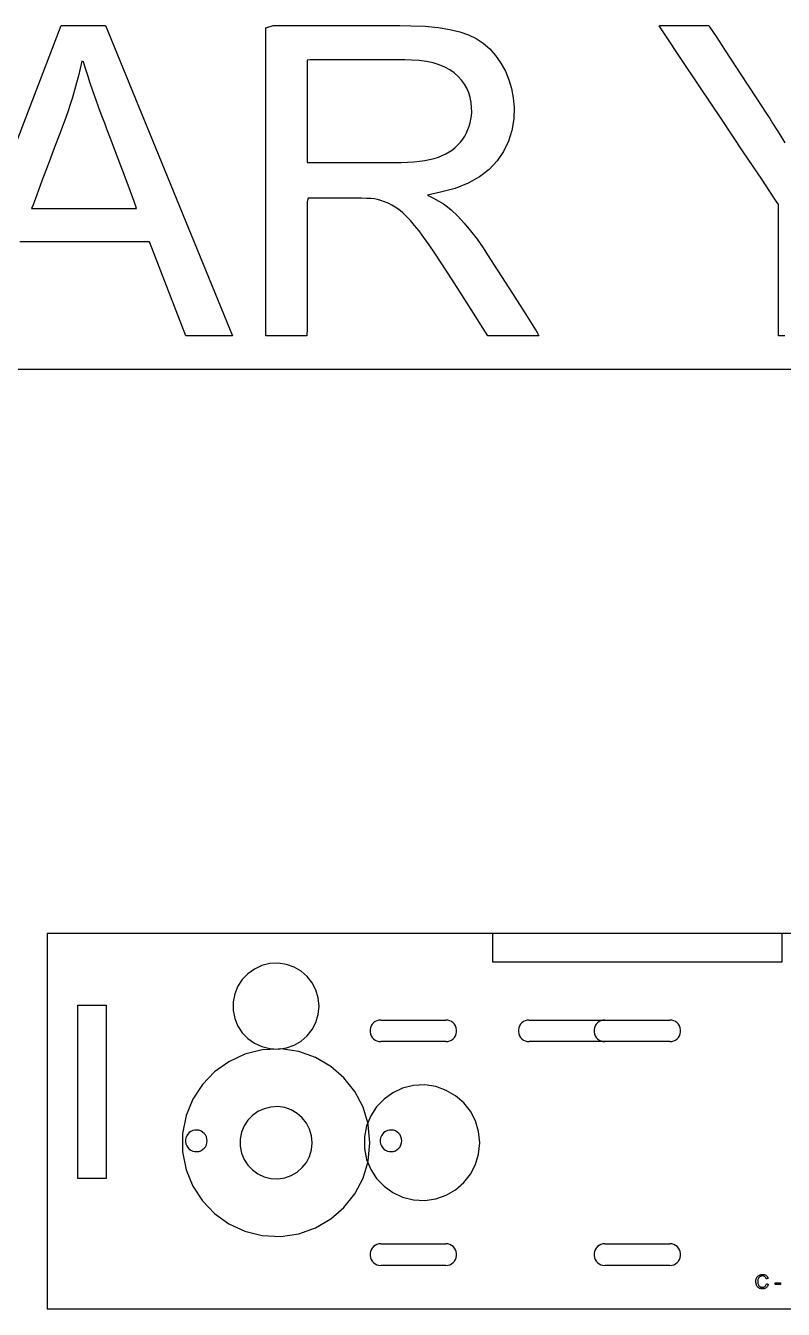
# Model space of a CAD drawing. Header units: metres. Extents: x -88 to 795, y -1311 to -705.
# Drawn here: x 12.3 to 117.1, y -883.8 to -706 of the extents above; entities that cross this region are included whole.
import ezdxf

# ---------------------------------------------------------------- set-up
doc = ezdxf.new("R2010")
doc.units = ezdxf.units.M

msp = doc.modelspace()

# ---------------------------------------------------------------- linework, layer by layer
at = {"layer": 'COMPONENT27'}
for p, q in [((113.34, -879.83), (113.35, -879.7)), ((113.34, -879.96), (113.34, -879.83)), ((113.35, -880.08), (113.34, -879.96)), ((113.35, -879.7), (113.38, -879.59)), ((113.36, -880.19), (113.35, -880.08)), ((113.38, -879.59), (113.42, -879.48)), ((113.42, -879.48), (113.46, -879.37)), ((113.46, -879.37), (113.52, -879.28)), ((113.52, -879.28), (113.59, -879.2)), ((113.59, -879.2), (113.66, -879.13)), ((113.61, -879.81), (113.6, -879.9)), ((113.6, -879.9), (113.6, -880)), ((113.6, -880), (113.61, -880.1)), ((113.62, -879.73), (113.61, -879.81)), ((113.61, -880.1), (113.63, -880.2)), ((113.63, -879.65), (113.62, -879.73)), ((113.66, -879.57), (113.63, -879.65)), ((113.66, -879.13), (113.75, -879.07)), ((113.69, -879.49), (113.66, -879.57)), ((113.72, -879.42), (113.69, -879.49)), ((113.77, -879.36), (113.72, -879.42)), ((113.75, -879.07), (113.84, -879.02)), ((113.82, -879.3), (113.77, -879.36)), ((113.89, -879.25), (113.82, -879.3)), ((113.84, -879.02), (113.94, -878.98)), ((113.96, -879.21), (113.89, -879.25)), ((113.94, -878.98), (114.05, -878.95)), ((114.04, -879.18), (113.96, -879.21)), ((114.12, -879.16), (114.04, -879.18)), ((114.05, -878.95), (114.15, -878.94)), ((114.22, -879.15), (114.12, -879.16)), ((114.15, -878.94), (114.27, -878.93)), ((114.3, -879.15), (114.22, -879.15)), ((114.27, -878.93), (114.39, -878.94)), ((114.38, -879.16), (114.3, -879.15)), ((114.45, -879.18), (114.38, -879.16)), ((114.39, -878.94), (114.5, -878.96)), ((114.52, -879.21), (114.45, -879.18)), ((114.5, -878.96), (114.61, -879)), ((114.58, -879.25), (114.52, -879.21)), ((114.63, -879.3), (114.58, -879.25)), ((114.61, -879), (114.71, -879.05)), ((114.68, -879.36), (114.63, -879.3)), ((114.72, -879.43), (114.68, -879.36)), ((114.71, -879.05), (114.79, -879.12)), ((114.76, -879.52), (114.72, -879.43)), ((114.78, -879.56), (114.76, -879.52)), ((114.84, -879.54), (114.78, -879.56)), ((114.79, -879.12), (114.87, -879.2)), ((114.92, -879.52), (114.84, -879.54)), ((114.87, -879.2), (114.93, -879.28)), ((114.99, -879.51), (114.92, -879.52)), ((114.93, -879.28), (114.98, -879.39)), ((114.98, -879.39), (115.02, -879.5)), ((115.02, -879.5), (114.99, -879.51)), ((116.01, -880.33), (116.01, -880.09)), ((116.01, -880.09), (116.74, -880.09)), ((116.74, -880.09), (116.74, -880.33)), ((113.39, -880.3), (113.36, -880.19)), ((113.43, -880.41), (113.39, -880.3)), ((113.48, -880.52), (113.43, -880.41)), ((113.53, -880.61), (113.48, -880.52)), ((113.6, -880.69), (113.53, -880.61)), ((113.67, -880.76), (113.6, -880.69)), ((113.63, -880.2), (113.65, -880.29)), ((113.65, -880.29), (113.68, -880.37)), ((113.76, -880.82), (113.67, -880.76)), ((113.68, -880.37), (113.72, -880.44)), ((113.72, -880.44), (113.76, -880.51)), ((113.76, -880.51), (113.82, -880.57)), ((113.85, -880.87), (113.76, -880.82)), ((113.82, -880.57), (113.88, -880.62)), ((113.96, -880.91), (113.85, -880.87)), ((113.88, -880.62), (113.94, -880.65)), ((113.94, -880.65), (114.01, -880.68)), ((114.07, -880.93), (113.96, -880.91)), ((114.01, -880.68), (114.09, -880.71)), ((114.2, -880.94), (114.07, -880.93)), ((114.09, -880.71), (114.16, -880.72)), ((114.16, -880.72), (114.24, -880.72)), ((114.34, -880.94), (114.2, -880.94)), ((114.24, -880.72), (114.33, -880.71)), ((114.33, -880.71), (114.42, -880.7)), ((114.46, -880.92), (114.34, -880.94)), ((114.42, -880.7), (114.49, -880.66)), ((114.57, -880.89), (114.46, -880.92)), ((114.49, -880.66), (114.57, -880.62)), ((114.57, -880.62), (114.63, -880.57)), ((114.68, -880.84), (114.57, -880.89)), ((114.63, -880.57), (114.69, -880.5)), ((114.77, -880.77), (114.68, -880.84)), ((114.69, -880.5), (114.73, -880.42)), ((114.73, -880.42), (114.77, -880.33)), ((114.77, -880.33), (114.8, -880.23)), ((114.86, -880.69), (114.77, -880.77)), ((114.8, -880.23), (114.83, -880.24)), ((114.83, -880.24), (114.91, -880.25)), ((114.93, -880.59), (114.86, -880.69)), ((114.91, -880.25), (114.99, -880.27)), ((114.99, -880.48), (114.93, -880.59)), ((114.99, -880.27), (115.05, -880.29)), ((115.04, -880.35), (114.99, -880.48)), ((115.05, -880.29), (115.04, -880.35)), ((116.74, -880.33), (116.01, -880.33))]:
    msp.add_line(p, q, dxfattribs=at)
at = {"layer": 'COMPONENT9'}
for p, q in [((0.7, -748.92), (17.2, -705.96)), ((17.2, -705.96), (23.32, -705.96)), ((23.32, -705.96), (40.9, -748.92)), ((45.53, -706.27), (46.55, -705.96)), ((45.53, -712.2), (45.53, -706.27)), ((46.55, -705.96), (50.39, -705.96)), ((50.39, -705.96), (55.63, -705.96)), ((55.63, -705.96), (60.7, -705.96)), ((60.7, -705.96), (64.04, -705.96)), ((64.04, -705.96), (65.59, -705.97)), ((65.59, -705.97), (67.58, -706.05)), ((67.58, -706.05), (69.37, -706.22)), ((69.37, -706.22), (70.96, -706.47)), ((70.96, -706.47), (72.35, -706.8)), ((72.35, -706.8), (73.55, -707.21)), ((73.55, -707.21), (74.62, -707.74)), ((99.94, -706), (100.11, -705.96)), ((100.87, -707.39), (99.94, -706)), ((100.11, -705.96), (100.8, -705.96)), ((100.8, -705.96), (101.85, -705.96)), ((102.88, -710.39), (100.87, -707.39)), ((101.85, -705.96), (103.08, -705.96)), ((103.08, -705.96), (104.35, -705.96)), ((104.35, -705.96), (105.5, -705.96)), ((105.5, -705.96), (106.37, -705.96)), ((106.37, -705.96), (106.81, -705.96)), ((106.81, -705.96), (107.02, -706.26)), ((107.02, -706.26), (107.82, -707.48)), ((107.82, -707.48), (109.07, -709.38)), ((74.62, -707.74), (75.61, -708.4)), ((75.61, -708.4), (76.51, -709.19)), ((76.51, -709.19), (77.32, -710.1)), ((109.07, -709.38), (110.56, -711.67)), ((20.05, -710.88), (19.83, -711.88)), ((20.28, -710.99), (20.05, -710.88)), ((20.56, -711.91), (20.28, -710.99)), ((51.66, -710.71), (51.22, -710.72)), ((51.22, -710.72), (51.22, -711.45)), ((53.05, -710.71), (51.66, -710.71)), ((55.12, -710.71), (53.05, -710.71)), ((57.54, -710.71), (55.12, -710.71)), ((60.03, -710.71), (57.54, -710.71)), ((62.26, -710.71), (60.03, -710.71)), ((63.95, -710.71), (62.26, -710.71)), ((64.77, -710.71), (63.95, -710.71)), ((65.67, -710.72), (64.77, -710.71)), ((66.75, -710.8), (65.67, -710.72)), ((67.75, -710.93), (66.75, -710.8)), ((68.67, -711.13), (67.75, -710.93)), ((69.52, -711.38), (68.67, -711.13)), ((77.32, -710.1), (78.05, -711.15)), ((78.05, -711.15), (78.67, -712.28)), ((105.58, -714.44), (102.88, -710.39)), ((19.59, -712.89), (19.33, -713.89)), ((19.83, -711.88), (19.59, -712.89)), ((20.87, -712.88), (20.56, -711.91)), ((21.21, -713.91), (20.87, -712.88)), ((45.53, -722.96), (45.53, -712.2)), ((51.22, -711.45), (51.22, -713.12)), ((70.29, -711.69), (69.52, -711.38)), ((70.98, -712.06), (70.29, -711.69)), ((71.59, -712.49), (70.98, -712.06)), ((72.13, -712.98), (71.59, -712.49)), ((72.6, -713.5), (72.13, -712.98)), ((78.67, -712.28), (79.16, -713.46)), ((110.56, -711.67), (112.12, -714.06)), ((19.33, -713.89), (19.05, -714.89)), ((21.58, -714.99), (21.21, -713.91)), ((51.22, -713.12), (51.22, -715.4)), ((73, -714.05), (72.6, -713.5)), ((73.33, -714.64), (73, -714.05)), ((73.6, -715.26), (73.33, -714.64)), ((79.16, -713.46), (79.53, -714.68)), ((79.53, -714.68), (79.76, -715.95)), ((108.61, -718.97), (105.58, -714.44)), ((112.12, -714.06), (113.55, -716.24)), ((18.76, -715.89), (18.44, -716.89)), ((19.05, -714.89), (18.76, -715.89)), ((21.98, -716.14), (21.58, -714.99)), ((22.42, -717.34), (21.98, -716.14)), ((51.22, -715.4), (51.22, -717.98)), ((73.8, -715.91), (73.6, -715.26)), ((73.94, -716.59), (73.8, -715.91)), ((79.76, -715.95), (79.87, -717.26)), ((113.55, -716.24), (114.66, -717.93)), ((18.1, -717.88), (17.81, -718.7)), ((18.44, -716.89), (18.1, -717.88)), ((22.88, -718.6), (22.42, -717.34)), ((51.22, -717.98), (51.22, -720.54)), ((74, -717.31), (73.94, -716.59)), ((73.97, -718.44), (74.01, -717.94)), ((74.01, -717.94), (74, -717.31)), ((79.87, -717.26), (79.82, -718.85)), ((114.66, -717.93), (115.25, -718.84)), ((17.54, -719.41), (16.98, -720.91)), ((17.81, -718.7), (17.54, -719.41)), ((23.21, -719.46), (22.88, -718.6)), ((23.52, -720.3), (23.21, -719.46)), ((73.49, -720.36), (73.66, -719.89)), ((73.66, -719.89), (73.8, -719.42)), ((73.8, -719.42), (73.9, -718.93)), ((73.9, -718.93), (73.97, -718.44)), ((79.82, -718.85), (79.57, -720.46)), ((111.59, -723.42), (108.61, -718.97)), ((115.25, -718.84), (115.66, -719.48)), ((115.66, -719.48), (116.23, -720.38)), ((16.98, -720.91), (16.22, -722.94)), ((24.1, -721.84), (23.52, -720.3)), ((24.85, -723.82), (24.1, -721.84)), ((51.22, -720.54), (51.22, -722.76)), ((72.45, -722.11), (72.76, -721.7)), ((72.76, -721.7), (73.04, -721.26)), ((73.04, -721.26), (73.28, -720.81)), ((73.28, -720.81), (73.49, -720.36)), ((79.57, -720.46), (79.1, -721.97)), ((116.23, -720.38), (116.79, -721.28)), ((116.79, -721.28), (117.34, -722.18)), ((16.22, -722.94), (15.37, -725.21)), ((45.53, -735.02), (45.53, -722.96)), ((51.22, -722.76), (51.22, -724.33)), ((70.43, -723.72), (70.9, -723.46)), ((70.9, -723.46), (71.33, -723.16)), ((71.33, -723.16), (71.74, -722.84)), ((71.74, -722.84), (72.11, -722.49)), ((72.11, -722.49), (72.45, -722.11)), ((78.42, -723.38), (77.53, -724.68)), ((79.1, -721.97), (78.42, -723.38)), ((114.14, -727.24), (111.59, -723.42)), ((15.37, -725.21), (14.53, -727.45)), ((25.66, -725.98), (24.85, -723.82)), ((51.22, -724.33), (51.22, -724.92)), ((51.22, -724.92), (51.73, -724.92)), ((51.73, -724.92), (53.07, -724.92)), ((53.07, -724.92), (54.98, -724.92)), ((54.98, -724.92), (57.18, -724.92)), ((57.18, -724.92), (59.4, -724.92)), ((59.4, -724.92), (61.36, -724.92)), ((61.36, -724.92), (62.8, -724.92)), ((62.8, -724.92), (63.43, -724.92)), ((63.43, -724.92), (64.25, -724.91)), ((64.25, -724.91), (65.14, -724.88)), ((65.14, -724.88), (65.98, -724.82)), ((65.98, -724.82), (66.77, -724.74)), ((66.77, -724.74), (67.5, -724.63)), ((67.5, -724.63), (68.18, -724.5)), ((68.18, -724.5), (68.81, -724.34)), ((68.81, -724.34), (69.39, -724.16)), ((69.39, -724.16), (69.93, -723.96)), ((69.93, -723.96), (70.43, -723.72)), ((77.53, -724.68), (76.42, -725.87)), ((26.45, -728.06), (25.66, -725.98)), ((75.08, -726.91), (73.51, -727.79)), ((76.42, -725.87), (75.08, -726.91)), ((115.89, -729.85), (114.14, -727.24)), ((14.53, -727.45), (13.8, -729.39)), ((27.11, -729.81), (26.45, -728.06)), ((71.7, -728.5), (69.67, -729.04)), ((73.51, -727.79), (71.7, -728.5)), ((13.29, -730.76), (13.1, -731.28)), ((13.8, -729.39), (13.29, -730.76)), ((27.54, -730.96), (27.11, -729.81)), ((51.37, -729.84), (51.22, -730.38)), ((51.22, -730.38), (51.22, -733.72)), ((52.48, -729.84), (51.37, -729.84)), ((54.22, -729.84), (52.48, -729.84)), ((56.04, -729.84), (54.22, -729.84)), ((57.41, -729.84), (56.04, -729.84)), ((57.98, -729.84), (57.41, -729.84)), ((58.75, -729.85), (57.98, -729.84)), ((59.44, -729.88), (58.75, -729.85)), ((60.03, -729.92), (59.44, -729.88)), ((60.54, -729.97), (60.03, -729.92)), ((60.95, -730.04), (60.54, -729.97)), ((61.45, -730.18), (60.95, -730.04)), ((61.94, -730.35), (61.45, -730.18)), ((62.44, -730.56), (61.94, -730.35)), ((62.93, -730.81), (62.44, -730.56)), ((63.41, -731.09), (62.93, -730.81)), ((69.67, -729.04), (67.91, -729.44)), ((67.91, -729.44), (68.71, -729.85)), ((68.71, -729.85), (69.44, -730.26)), ((69.44, -730.26), (70.09, -730.66)), ((70.09, -730.66), (70.66, -731.07)), ((116.47, -730.73), (115.89, -729.85)), ((116.47, -731.62), (116.47, -730.73)), ((13.1, -731.28), (13.69, -731.28)), ((13.69, -731.28), (15.27, -731.28)), ((15.27, -731.28), (17.52, -731.28)), ((17.52, -731.28), (20.11, -731.28)), ((20.11, -731.28), (22.74, -731.28)), ((22.74, -731.28), (25.08, -731.28)), ((25.08, -731.28), (26.81, -731.28)), ((26.81, -731.28), (27.63, -731.28)), ((27.63, -731.28), (27.54, -730.96)), ((63.9, -731.42), (63.41, -731.09)), ((64.42, -731.84), (63.9, -731.42)), ((64.95, -732.35), (64.42, -731.84)), ((65.52, -732.94), (64.95, -732.35)), ((70.66, -731.07), (71.15, -731.47)), ((71.15, -731.47), (72.04, -732.32)), ((72.04, -732.32), (72.96, -733.3)), ((116.47, -733.74), (116.47, -731.62)), ((51.22, -733.72), (51.22, -738.81)), ((66.1, -733.62), (65.52, -732.94)), ((66.72, -734.4), (66.1, -733.62)), ((72.96, -733.3), (73.86, -734.37)), ((73.86, -734.37), (74.74, -735.52)), ((116.47, -736.66), (116.47, -733.74)), ((29.42, -735.91), (11.46, -735.91)), ((34.43, -748.92), (29.42, -735.91)), ((45.53, -744.85), (45.53, -735.02)), ((67.39, -735.3), (66.72, -734.4)), ((68.12, -736.33), (67.39, -735.3)), ((74.74, -735.52), (75.6, -736.75)), ((68.92, -737.49), (68.12, -736.33)), ((69.78, -738.79), (68.92, -737.49)), ((75.6, -736.75), (76.21, -737.69)), ((76.21, -737.69), (77.63, -739.9)), ((116.47, -739.97), (116.47, -736.66)), ((51.22, -738.81), (51.22, -744.05)), ((70.57, -740), (69.78, -738.79)), ((71.26, -741.09), (70.57, -740)), ((72.64, -743.25), (71.26, -741.09)), ((77.63, -739.9), (79.65, -743.07)), ((116.47, -743.27), (116.47, -739.97)), ((74.24, -745.77), (72.64, -743.25)), ((79.65, -743.07), (81.68, -746.24)), ((45.53, -748.92), (45.53, -744.85)), ((51.22, -744.05), (51.22, -747.9)), ((116.47, -746.13), (116.47, -743.27)), ((75.59, -747.9), (74.24, -745.77)), ((81.68, -746.24), (83.09, -748.45)), ((116.47, -748.15), (116.47, -746.13)), ((51.22, -747.9), (51.18, -748.92)), ((76.23, -748.91), (75.59, -747.9)), ((83.09, -748.45), (83.29, -748.92)), ((116.47, -748.92), (116.47, -748.15)), ((40.9, -748.92), (34.43, -748.92)), ((46.07, -748.92), (45.53, -748.92)), ((47.37, -748.92), (46.07, -748.92)), ((48.97, -748.92), (47.37, -748.92)), ((50.39, -748.92), (48.97, -748.92)), ((51.18, -748.92), (50.39, -748.92)), ((76.79, -748.92), (76.23, -748.91)), ((78.35, -748.92), (76.79, -748.92)), ((80.35, -748.92), (78.35, -748.92)), ((82.19, -748.92), (80.35, -748.92)), ((83.29, -748.92), (82.19, -748.92)), ((116.71, -748.92), (116.47, -748.92)), ((117.34, -748.92), (116.71, -748.92))]:
    msp.add_line(p, q, dxfattribs=at)
at = {"layer": 'gear Y motor'}
for p, q in [((794.78, -753.59), (-88.17, -753.59)), ((15.27, -831.7), (15.27, -883.77)), ((76.93, -831.7), (15.27, -831.7)), ((76.93, -835.69), (76.93, -831.7)), ((116.93, -831.7), (76.93, -831.7)), ((171.93, -831.7), (116.93, -831.7)), ((116.93, -831.7), (116.93, -835.69)), ((116.93, -835.69), (76.93, -835.69)), ((43.03, -837.28), (42.26, -838.08)), ((43.93, -836.64), (43.03, -837.28)), ((44.94, -836.16), (43.93, -836.64)), ((46.05, -835.89), (44.94, -836.16)), ((47.23, -835.83), (46.05, -835.89)), ((48.37, -836), (47.23, -835.83)), ((49.44, -836.38), (48.37, -836)), ((50.4, -836.94), (49.44, -836.38)), ((51.23, -837.67), (50.4, -836.94)), ((41.66, -839.02), (41.23, -840.06)), ((42.26, -838.08), (41.66, -839.02)), ((51.92, -838.53), (51.23, -837.67)), ((52.44, -839.52), (51.92, -838.53)), ((41.23, -840.06), (41.01, -841.18)), ((52.77, -840.61), (52.44, -839.52)), ((52.88, -841.77), (52.77, -840.61)), ((19.5, -865.67), (19.5, -841.65)), ((19.5, -841.65), (23.4, -841.65)), ((23.4, -841.65), (23.4, -865.67)), ((41.01, -841.18), (41.01, -842.37)), ((41.01, -842.37), (41.23, -843.49)), ((52.77, -842.94), (52.88, -841.77)), ((41.23, -843.49), (41.66, -844.53)), ((41.66, -844.53), (42.26, -845.47)), ((51.92, -845.01), (52.44, -844.03)), ((52.44, -844.03), (52.77, -842.94)), ((60.09, -844.52), (59.99, -844.77)), ((60.24, -844.29), (60.09, -844.52)), ((60.42, -844.09), (60.24, -844.29)), ((60.63, -843.92), (60.42, -844.09)), ((60.88, -843.8), (60.63, -843.92)), ((61.15, -843.72), (60.88, -843.8)), ((61.43, -843.7), (61.15, -843.72)), ((61.43, -843.7), (70.43, -843.7)), ((70.72, -843.72), (70.43, -843.7)), ((70.98, -843.8), (70.72, -843.72)), ((71.23, -843.92), (70.98, -843.8)), ((71.44, -844.09), (71.23, -843.92)), ((71.63, -844.29), (71.44, -844.09)), ((71.77, -844.52), (71.63, -844.29)), ((71.87, -844.77), (71.77, -844.52)), ((80.63, -844.52), (80.53, -844.77)), ((80.77, -844.29), (80.63, -844.52)), ((80.95, -844.09), (80.77, -844.29)), ((81.17, -843.92), (80.95, -844.09)), ((81.41, -843.8), (81.17, -843.92)), ((81.68, -843.72), (81.41, -843.8)), ((81.97, -843.7), (81.68, -843.72)), ((81.97, -843.7), (92.43, -843.7)), ((91.09, -844.52), (90.99, -844.77)), ((91.24, -844.29), (91.09, -844.52)), ((91.42, -844.09), (91.24, -844.29)), ((91.63, -843.92), (91.42, -844.09)), ((91.88, -843.8), (91.63, -843.92)), ((92.15, -843.72), (91.88, -843.8)), ((92.43, -843.7), (92.15, -843.72)), ((92.43, -843.7), (101.43, -843.7)), ((101.72, -843.72), (101.43, -843.7)), ((101.98, -843.8), (101.72, -843.72)), ((102.23, -843.92), (101.98, -843.8)), ((102.44, -844.09), (102.23, -843.92)), ((102.63, -844.29), (102.44, -844.09)), ((102.77, -844.52), (102.63, -844.29)), ((102.87, -844.77), (102.77, -844.52)), ((42.26, -845.47), (43.03, -846.27)), ((43.03, -846.27), (43.93, -846.91)), ((50.4, -846.61), (51.23, -845.88)), ((51.23, -845.88), (51.92, -845.01)), ((59.99, -844.77), (59.94, -845.05)), ((59.94, -845.05), (59.94, -845.34)), ((59.94, -845.34), (59.99, -845.62)), ((59.99, -845.62), (60.09, -845.87)), ((60.09, -845.87), (60.24, -846.1)), ((60.24, -846.1), (60.42, -846.3)), ((60.42, -846.3), (60.63, -846.47)), ((71.23, -846.47), (71.44, -846.3)), ((71.44, -846.3), (71.63, -846.1)), ((71.63, -846.1), (71.77, -845.87)), ((71.77, -845.87), (71.87, -845.62)), ((71.92, -845.05), (71.87, -844.77)), ((71.87, -845.62), (71.92, -845.34)), ((71.92, -845.34), (71.92, -845.05)), ((80.53, -844.77), (80.47, -845.05)), ((80.47, -845.05), (80.47, -845.34)), ((80.47, -845.34), (80.53, -845.62)), ((80.53, -845.62), (80.63, -845.87)), ((80.63, -845.87), (80.77, -846.1)), ((80.77, -846.1), (80.95, -846.3)), ((80.95, -846.3), (81.17, -846.47)), ((90.99, -844.77), (90.94, -845.05)), ((90.94, -845.05), (90.94, -845.34)), ((90.94, -845.34), (90.99, -845.62)), ((90.99, -845.62), (91.09, -845.87)), ((91.09, -845.87), (91.24, -846.1)), ((91.24, -846.1), (91.42, -846.3)), ((91.42, -846.3), (91.63, -846.47)), ((102.23, -846.47), (102.44, -846.3)), ((102.44, -846.3), (102.63, -846.1)), ((102.63, -846.1), (102.77, -845.87)), ((102.77, -845.87), (102.87, -845.62)), ((102.92, -845.05), (102.87, -844.77)), ((102.87, -845.62), (102.92, -845.34)), ((102.92, -845.34), (102.92, -845.05)), ((45.01, -847.84), (42.59, -848.44)), ((43.93, -846.91), (44.94, -847.38)), ((44.94, -847.38), (46.05, -847.66)), ((47.23, -847.72), (45.01, -847.84)), ((46.05, -847.66), (47.23, -847.72)), ((47.23, -847.72), (48.37, -847.55)), ((47.58, -847.71), (47.23, -847.72)), ((50.08, -848.08), (47.58, -847.71)), ((48.37, -847.55), (49.44, -847.17)), ((49.44, -847.17), (50.4, -846.61)), ((52.41, -848.9), (50.08, -848.08)), ((60.63, -846.47), (60.88, -846.59)), ((60.88, -846.59), (61.15, -846.67)), ((61.15, -846.67), (61.43, -846.69)), ((70.43, -846.69), (61.43, -846.69)), ((70.43, -846.69), (70.72, -846.67)), ((70.72, -846.67), (70.98, -846.59)), ((70.98, -846.59), (71.23, -846.47)), ((81.17, -846.47), (81.41, -846.59)), ((81.41, -846.59), (81.68, -846.67)), ((81.68, -846.67), (81.97, -846.69)), ((92.43, -846.69), (81.97, -846.69)), ((91.63, -846.47), (91.88, -846.59)), ((91.88, -846.59), (92.15, -846.67)), ((92.15, -846.67), (92.43, -846.69)), ((101.43, -846.69), (92.43, -846.69)), ((101.43, -846.69), (101.72, -846.67)), ((101.72, -846.67), (101.98, -846.59)), ((101.98, -846.59), (102.23, -846.47)), ((40.37, -849.47), (38.4, -850.88)), ((42.59, -848.44), (40.37, -849.47)), ((54.51, -850.13), (52.41, -848.9)), ((38.4, -850.88), (36.73, -852.63)), ((56.33, -851.72), (54.51, -850.13)), ((57.84, -853.62), (56.33, -851.72)), ((36.73, -852.63), (35.41, -854.67)), ((64.44, -853.15), (63.08, -853.79)), ((65.93, -852.78), (64.44, -853.15)), ((67.51, -852.7), (65.93, -852.78)), ((69.06, -852.93), (67.51, -852.7)), ((70.49, -853.44), (69.06, -852.93)), ((71.78, -854.19), (70.49, -853.44)), ((35.41, -854.67), (34.48, -856.94)), ((58.97, -855.78), (57.84, -853.62)), ((61.87, -854.66), (60.84, -855.73)), ((63.08, -853.79), (61.87, -854.66)), ((72.9, -855.17), (71.78, -854.19)), ((73.83, -856.34), (72.9, -855.17)), ((34.48, -856.94), (33.99, -859.41)), ((43.65, -856.92), (43.01, -857.59)), ((44.41, -856.38), (43.65, -856.92)), ((45.26, -855.98), (44.41, -856.38)), ((46.19, -855.75), (45.26, -855.98)), ((47.18, -855.7), (46.19, -855.75)), ((48.14, -855.84), (47.18, -855.7)), ((49.04, -856.16), (48.14, -855.84)), ((49.85, -856.63), (49.04, -856.16)), ((50.55, -857.24), (49.85, -856.63)), ((59.63, -857.96), (58.97, -855.78)), ((60.03, -856.99), (59.63, -857.96)), ((60.84, -855.73), (60.03, -856.99)), ((74.52, -857.67), (73.83, -856.34)), ((42.5, -858.38), (42.14, -859.25)), ((43.01, -857.59), (42.5, -858.38)), ((51.13, -857.97), (50.55, -857.24)), ((51.56, -858.8), (51.13, -857.97)), ((51.84, -859.72), (51.56, -858.8)), ((59.45, -858.38), (59.15, -859.9)), ((59.63, -857.96), (59.45, -858.38)), ((59.68, -858.15), (59.63, -857.96)), ((59.93, -860.69), (59.68, -858.15)), ((74.96, -859.13), (74.52, -857.67)), ((33.99, -859.41), (33.99, -861.98)), ((34.45, -860), (34.39, -860.29)), ((34.39, -860.29), (34.39, -860.58)), ((34.39, -860.58), (34.45, -860.87)), ((34.56, -859.74), (34.45, -860)), ((34.71, -859.51), (34.56, -859.74)), ((34.9, -859.3), (34.71, -859.51)), ((35.13, -859.14), (34.9, -859.3)), ((35.39, -859.02), (35.13, -859.14)), ((35.67, -858.95), (35.39, -859.02)), ((35.96, -858.94), (35.67, -858.95)), ((36.25, -858.98), (35.96, -858.94)), ((36.52, -859.07), (36.25, -858.98)), ((36.76, -859.22), (36.52, -859.07)), ((36.97, -859.4), (36.76, -859.22)), ((37.14, -859.62), (36.97, -859.4)), ((37.28, -859.87), (37.14, -859.62)), ((37.36, -860.14), (37.28, -859.87)), ((37.39, -860.44), (37.36, -860.14)), ((37.36, -860.73), (37.39, -860.44)), ((42.14, -859.25), (41.96, -860.2)), ((41.96, -860.2), (41.96, -861.19)), ((51.93, -860.69), (51.84, -859.72)), ((59.15, -859.9), (59.15, -861.49)), ((61.4, -860), (61.34, -860.29)), ((61.34, -860.29), (61.34, -860.58)), ((61.34, -860.58), (61.4, -860.87)), ((61.5, -859.74), (61.4, -860)), ((61.65, -859.51), (61.5, -859.74)), ((61.85, -859.3), (61.65, -859.51)), ((62.07, -859.14), (61.85, -859.3)), ((62.33, -859.02), (62.07, -859.14)), ((62.61, -858.95), (62.33, -859.02)), ((62.91, -858.94), (62.61, -858.95)), ((63.2, -858.98), (62.91, -858.94)), ((63.46, -859.07), (63.2, -858.98)), ((63.71, -859.22), (63.46, -859.07)), ((63.92, -859.4), (63.71, -859.22)), ((64.09, -859.62), (63.92, -859.4)), ((64.22, -859.87), (64.09, -859.62)), ((64.3, -860.14), (64.22, -859.87)), ((64.33, -860.44), (64.3, -860.14)), ((64.3, -860.73), (64.33, -860.44)), ((75.11, -860.69), (74.96, -859.13)), ((33.99, -861.98), (34.48, -864.45)), ((34.45, -860.87), (34.56, -861.13)), ((34.56, -861.13), (34.71, -861.37)), ((34.71, -861.37), (34.9, -861.57)), ((34.9, -861.57), (35.13, -861.73)), ((35.13, -861.73), (35.39, -861.85)), ((35.39, -861.85), (35.67, -861.92)), ((35.67, -861.92), (35.96, -861.93)), ((35.96, -861.93), (36.25, -861.89)), ((36.25, -861.89), (36.52, -861.8)), ((36.52, -861.8), (36.76, -861.65)), ((36.76, -861.65), (36.97, -861.47)), ((36.97, -861.47), (37.14, -861.25)), ((37.14, -861.25), (37.28, -861)), ((37.28, -861), (37.36, -860.73)), ((41.96, -861.19), (42.14, -862.14)), ((42.14, -862.14), (42.5, -863.01)), ((51.56, -862.59), (51.84, -861.67)), ((51.84, -861.67), (51.93, -860.69)), ((59.15, -861.49), (59.45, -863.01)), ((59.68, -863.24), (59.93, -860.69)), ((61.4, -860.87), (61.5, -861.13)), ((61.5, -861.13), (61.65, -861.37)), ((61.65, -861.37), (61.85, -861.57)), ((61.85, -861.57), (62.07, -861.73)), ((62.07, -861.73), (62.33, -861.85)), ((62.33, -861.85), (62.61, -861.92)), ((62.61, -861.92), (62.91, -861.93)), ((62.91, -861.93), (63.2, -861.89)), ((63.2, -861.89), (63.46, -861.8)), ((63.46, -861.8), (63.71, -861.65)), ((63.71, -861.65), (63.92, -861.47)), ((63.92, -861.47), (64.09, -861.25)), ((64.09, -861.25), (64.22, -861)), ((64.22, -861), (64.3, -860.73)), ((74.52, -863.72), (74.96, -862.26)), ((74.96, -862.26), (75.11, -860.69)), ((42.5, -863.01), (43.01, -863.8)), ((43.01, -863.8), (43.65, -864.47)), ((49.85, -864.76), (50.55, -864.15)), ((50.55, -864.15), (51.13, -863.42)), ((51.13, -863.42), (51.56, -862.59)), ((58.97, -865.61), (59.63, -863.43)), ((59.45, -863.01), (59.63, -863.43)), ((59.63, -863.43), (59.68, -863.24)), ((59.63, -863.43), (60.03, -864.4)), ((73.83, -865.05), (74.52, -863.72)), ((23.4, -865.67), (19.5, -865.67)), ((34.48, -864.45), (35.41, -866.72)), ((43.65, -864.47), (44.41, -865.01)), ((44.41, -865.01), (45.26, -865.41)), ((45.26, -865.41), (46.19, -865.64)), ((46.19, -865.64), (47.18, -865.69)), ((47.18, -865.69), (48.14, -865.55)), ((48.14, -865.55), (49.04, -865.23)), ((49.04, -865.23), (49.85, -864.76)), ((57.84, -867.77), (58.97, -865.61)), ((60.03, -864.4), (60.84, -865.66)), ((60.84, -865.66), (61.87, -866.73)), ((72.9, -866.22), (73.83, -865.05)), ((35.41, -866.72), (36.73, -868.76)), ((61.87, -866.73), (63.08, -867.6)), ((63.08, -867.6), (64.44, -868.24)), ((70.49, -867.95), (71.78, -867.2)), ((71.78, -867.2), (72.9, -866.22)), ((36.73, -868.76), (38.4, -870.51)), ((56.33, -869.67), (57.84, -867.77)), ((64.44, -868.24), (65.93, -868.61)), ((65.93, -868.61), (67.51, -868.69)), ((67.51, -868.69), (69.06, -868.46)), ((69.06, -868.46), (70.49, -867.95)), ((38.4, -870.51), (40.37, -871.92)), ((52.41, -872.49), (54.51, -871.26)), ((54.51, -871.26), (56.33, -869.67)), ((40.37, -871.92), (42.59, -872.95)), ((42.59, -872.95), (45.01, -873.55)), ((50.08, -873.31), (52.41, -872.49)), ((45.01, -873.55), (47.58, -873.68)), ((47.58, -873.68), (50.08, -873.31)), ((60.88, -874.8), (60.63, -874.92)), ((61.15, -874.72), (60.88, -874.8)), ((61.43, -874.69), (61.15, -874.72)), ((61.43, -874.69), (70.43, -874.69)), ((70.72, -874.72), (70.43, -874.69)), ((70.98, -874.8), (70.72, -874.72)), ((71.23, -874.92), (70.98, -874.8)), ((91.88, -874.8), (91.63, -874.92)), ((92.15, -874.72), (91.88, -874.8)), ((92.43, -874.69), (92.15, -874.72)), ((92.43, -874.69), (101.43, -874.69)), ((101.72, -874.72), (101.43, -874.69)), ((101.98, -874.8), (101.72, -874.72)), ((102.23, -874.92), (101.98, -874.8)), ((59.99, -875.77), (59.94, -876.05)), ((59.94, -876.05), (59.94, -876.34)), ((59.94, -876.34), (59.99, -876.62)), ((60.09, -875.52), (59.99, -875.77)), ((59.99, -876.62), (60.09, -876.87)), ((60.24, -875.29), (60.09, -875.52)), ((60.42, -875.09), (60.24, -875.29)), ((60.63, -874.92), (60.42, -875.09)), ((71.44, -875.09), (71.23, -874.92)), ((71.63, -875.29), (71.44, -875.09)), ((71.77, -875.52), (71.63, -875.29)), ((71.87, -875.77), (71.77, -875.52)), ((71.77, -876.87), (71.87, -876.62)), ((71.92, -876.05), (71.87, -875.77)), ((71.87, -876.62), (71.92, -876.34)), ((71.92, -876.34), (71.92, -876.05)), ((90.99, -875.77), (90.94, -876.05)), ((90.94, -876.05), (90.94, -876.34)), ((90.94, -876.34), (90.99, -876.62)), ((91.09, -875.52), (90.99, -875.77)), ((90.99, -876.62), (91.09, -876.87)), ((91.24, -875.29), (91.09, -875.52)), ((91.42, -875.09), (91.24, -875.29)), ((91.63, -874.92), (91.42, -875.09)), ((102.44, -875.09), (102.23, -874.92)), ((102.63, -875.29), (102.44, -875.09)), ((102.77, -875.52), (102.63, -875.29)), ((102.87, -875.77), (102.77, -875.52)), ((102.77, -876.87), (102.87, -876.62)), ((102.92, -876.05), (102.87, -875.77)), ((102.87, -876.62), (102.92, -876.34)), ((102.92, -876.34), (102.92, -876.05)), ((60.09, -876.87), (60.24, -877.1)), ((60.24, -877.1), (60.42, -877.3)), ((60.42, -877.3), (60.63, -877.47)), ((60.63, -877.47), (60.88, -877.59)), ((60.88, -877.59), (61.15, -877.67)), ((61.15, -877.67), (61.43, -877.69)), ((70.43, -877.69), (61.43, -877.69)), ((70.43, -877.69), (70.72, -877.67)), ((70.72, -877.67), (70.98, -877.59)), ((70.98, -877.59), (71.23, -877.47)), ((71.23, -877.47), (71.44, -877.3)), ((71.44, -877.3), (71.63, -877.1)), ((71.63, -877.1), (71.77, -876.87)), ((91.09, -876.87), (91.24, -877.1)), ((91.24, -877.1), (91.42, -877.3)), ((91.42, -877.3), (91.63, -877.47)), ((91.63, -877.47), (91.88, -877.59)), ((91.88, -877.59), (92.15, -877.67)), ((92.15, -877.67), (92.43, -877.69)), ((101.43, -877.69), (92.43, -877.69)), ((101.43, -877.69), (101.72, -877.67)), ((101.72, -877.67), (101.98, -877.59)), ((101.98, -877.59), (102.23, -877.47)), ((102.23, -877.47), (102.44, -877.3)), ((102.44, -877.3), (102.63, -877.1)), ((102.63, -877.1), (102.77, -876.87)), ((171.93, -883.77), (15.27, -883.77))]:
    msp.add_line(p, q, dxfattribs=at)

doc.saveas('drawing.dxf')
